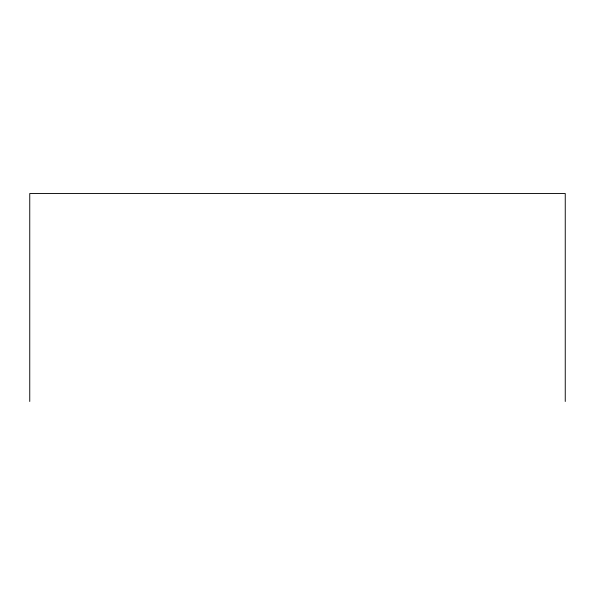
<?xml version="1.0" encoding="UTF-8"?>
<svg xmlns="http://www.w3.org/2000/svg" width="595" height="595" viewBox="0 0 595 595"><rect width="100%" height="100%" fill="white"/><g stroke="black" fill="none" stroke-linecap="round" stroke-linejoin="round"><path stroke-width="0.89" d="M565.25 401.476L565.25 193.524L29.75 193.524L29.75 401.476"/></g></svg>
